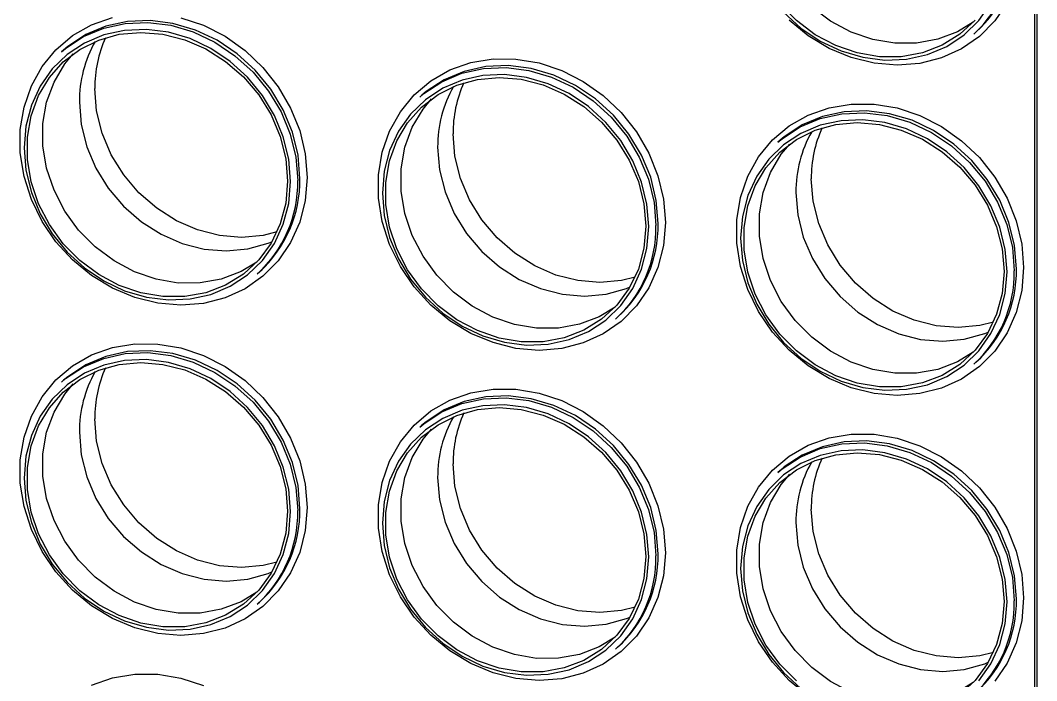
# Model space of a CAD drawing. Header units: inches. Extents: x -9.3 to 11.6, y -19 to 18.
# Drawn here: x 0.673 to 4.322, y -1.593 to 0.778 of the extents above; entities that cross this region are included whole.
import ezdxf

# ---------------------------------------------------------------- set-up
doc = ezdxf.new("R2010")
doc.units = ezdxf.units.IN
doc.header["$MEASUREMENT"] = 0

msp = doc.modelspace()

# ---------------------------------------------------------------- linework, layer by layer
at = {"color": 7, "linetype": 'Continuous', "lineweight": 25}
for p, q in [((4.3148, -2.9263), (4.3148, 2.8297)), ((4.3217, 2.8099), (4.3217, -2.8239)), ((4.0955, 0.7283), (4.1035, 0.7353)), ((0.8283, 0.6711), (0.8203, 0.6641)), ((2.1145, 0.5091), (2.1065, 0.5021)), ((3.4007, 0.3471), (3.3927, 0.34)), ((1.5231, -0.1327), (1.5311, -0.1257)), ((2.8093, -0.2948), (2.8173, -0.2878)), ((4.0955, -0.4568), (4.1035, -0.4498)), ((0.8283, -0.514), (0.8203, -0.521)), ((2.1145, -0.676), (2.1065, -0.683)), ((3.4007, -0.8381), (3.3927, -0.8451)), ((1.5231, -1.3179), (1.5311, -1.3108)), ((2.8093, -1.4799), (2.8173, -1.4729))]:
    msp.add_line(p, q, dxfattribs=at)
at = {"color": 7, "linetype": 'Continuous', "lineweight": 25, "flags": 128}
for points in [[(4.0942, 0.7711), (4.0375, 0.7369), (3.9667, 0.7098), (3.8908, 0.696), (3.8121, 0.6957), (3.7329, 0.7091), (3.6553, 0.7357), (3.5817, 0.7748), (3.5142, 0.8252), (3.4546, 0.8856), (3.4048, 0.954), (3.3661, 1.0287), (3.3397, 1.1074), (3.3263, 1.1879), (3.3263, 1.2679), (3.3397, 1.345), (3.3661, 1.4171), (3.4048, 1.482), (3.4351, 1.5185)], [(4.2157, 0.8409), (4.1714, 0.7758), (4.1163, 0.7201), (4.0521, 0.6753), (3.9802, 0.6426), (3.9026, 0.6227), (3.8213, 0.6162), (3.7384, 0.6233), (3.656, 0.6437), (3.5763, 0.677), (3.5013, 0.7223), (3.433, 0.7785)], [(4.1009, 0.7785), (4.0461, 0.7277), (3.9823, 0.6882), (3.9114, 0.6611), (3.8356, 0.6472), (3.7569, 0.647), (3.6776, 0.6604), (3.6001, 0.687), (3.5265, 0.7261), (3.4589, 0.7765), (3.3994, 0.8368)], [(3.4132, 0.8067), (3.4755, 0.7499), (3.5449, 0.7033), (3.6197, 0.668), (3.6976, 0.6451), (3.7765, 0.6351), (3.8544, 0.6384), (3.9292, 0.6549), (3.9986, 0.684), (4.0609, 0.725), (4.1144, 0.7769), (4.1576, 0.8381)], [(1.7024, 0.214), (1.6957, 0.1314), (1.6759, 0.0527), (1.6433, -0.0201), (1.599, -0.0852), (1.544, -0.1409), (1.4797, -0.1857), (1.4078, -0.2185), (1.3302, -0.2383), (1.2489, -0.2448), (1.166, -0.2377), (1.0836, -0.2173), (1.0039, -0.184), (0.9289, -0.1387), (0.8606, -0.0826), (0.8008, -0.0171), (0.7509, 0.0561), (0.7124, 0.135), (0.6861, 0.2176), (0.6728, 0.3019), (0.6728, 0.3855), (0.6861, 0.4664), (0.7124, 0.5424), (0.7509, 0.6116), (0.8008, 0.6722), (0.8606, 0.7226), (0.9289, 0.7615), (1.0039, 0.7879)], [(0.8203, 0.6641), (0.8352, 0.6766), (0.8999, 0.7192), (0.9721, 0.7495), (1.0497, 0.7666), (1.1307, 0.77), (1.2128, 0.7597), (1.2937, 0.7359), (1.3713, 0.6992), (1.4435, 0.6508), (1.5083, 0.5918), (1.5639, 0.5239), (1.6088, 0.449), (1.6417, 0.3691), (1.6619, 0.2864), (1.6687, 0.2031)], [(1.6766, 0.2101), (1.6698, 0.2934), (1.6497, 0.3761), (1.6167, 0.456), (1.5718, 0.5309), (1.5163, 0.5988), (1.4515, 0.6578), (1.3793, 0.7062), (1.3017, 0.7429), (1.2207, 0.7667), (1.1386, 0.777), (1.0577, 0.7736), (0.9801, 0.7565), (0.9079, 0.7263), (0.8431, 0.6836), (0.8283, 0.6711)], [(1.2489, 0.787), (1.3302, 0.7601), (1.4078, 0.7206), (1.4797, 0.6698), (1.544, 0.6088), (1.599, 0.5392), (1.6433, 0.4629), (1.6759, 0.3819), (1.6957, 0.2982), (1.7024, 0.214)], [(1.6429, 0.1992), (1.6364, 0.2794), (1.617, 0.359), (1.5853, 0.4359), (1.5421, 0.508), (1.4886, 0.5733), (1.4262, 0.63), (1.3568, 0.6767), (1.2821, 0.7119), (1.2042, 0.7348), (1.1252, 0.7448), (1.0473, 0.7415), (0.9726, 0.7251), (0.9031, 0.6959), (0.8408, 0.6549), (0.7873, 0.6031), (0.7441, 0.5419), (0.7123, 0.4729), (0.693, 0.3982), (0.6864, 0.3197), (0.693, 0.2395), (0.7123, 0.1599), (0.7441, 0.083), (0.7873, 0.0109), (0.8408, -0.0544), (0.9031, -0.1111), (0.9726, -0.1578), (1.0473, -0.193), (1.1252, -0.2159), (1.2042, -0.2259), (1.2821, -0.2226), (1.3568, -0.2062), (1.4262, -0.177), (1.4886, -0.136), (1.5421, -0.0842), (1.5853, -0.0229), (1.617, 0.046), (1.6364, 0.1207), (1.6429, 0.1992)], [(1.6324, 0.2005), (1.6256, 0.1217), (1.6057, 0.0468), (1.573, -0.0219), (1.5286, -0.0825), (1.4737, -0.1333), (1.4099, -0.1729), (1.339, -0.1999), (1.2632, -0.2138), (1.1845, -0.214), (1.1053, -0.2006), (1.0277, -0.174), (0.9541, -0.1349), (0.8865, -0.0845), (0.827, -0.0242), (0.7772, 0.0443), (0.7385, 0.119), (0.712, 0.1977), (0.6986, 0.2782), (0.6986, 0.3581), (0.712, 0.4353), (0.7385, 0.5073), (0.7772, 0.5722), (0.827, 0.6282), (0.8865, 0.6735), (0.9541, 0.7069), (1.0277, 0.7274), (1.1053, 0.7345), (1.1845, 0.7279), (1.2632, 0.7079), (1.339, 0.6749), (1.4099, 0.63), (1.4737, 0.5744), (1.5286, 0.5098), (1.573, 0.4379), (1.6057, 0.3609), (1.6256, 0.281), (1.6324, 0.2005)], [(1.5218, -0.0899), (1.4651, -0.1241), (1.3943, -0.1512), (1.3184, -0.1651), (1.2398, -0.1653), (1.1605, -0.1519), (1.0829, -0.1253), (1.0093, -0.0862), (0.9418, -0.0358), (0.8822, 0.0245), (0.8324, 0.093), (0.7937, 0.1677), (0.7673, 0.2464), (0.7539, 0.3269), (0.7539, 0.4069), (0.7673, 0.484), (0.7937, 0.556), (0.8324, 0.621), (0.8627, 0.6575)], [(2.9886, 0.0519), (2.9819, -0.0306), (2.9621, -0.1093), (2.9295, -0.1822), (2.8852, -0.2473), (2.8302, -0.3029), (2.7659, -0.3477), (2.694, -0.3805), (2.6164, -0.4004), (2.5351, -0.4069), (2.4522, -0.3998), (2.3698, -0.3793), (2.2901, -0.346), (2.2151, -0.3007), (2.1468, -0.2446), (2.087, -0.1791), (2.0371, -0.106), (1.9986, -0.0271), (1.9723, 0.0556), (1.959, 0.1398), (1.959, 0.2235), (1.9723, 0.3044), (1.9986, 0.3804), (2.0371, 0.4496), (2.087, 0.5102), (2.1468, 0.5606), (2.2151, 0.5995), (2.2901, 0.6259), (2.3698, 0.6391), (2.4522, 0.6388), (2.5351, 0.625), (2.6164, 0.598), (2.694, 0.5586), (2.7659, 0.5077), (2.8302, 0.4467), (2.8852, 0.3772), (2.9295, 0.3009), (2.9621, 0.2199), (2.9819, 0.1361), (2.9886, 0.0519)], [(2.1065, 0.5021), (2.1214, 0.5145), (2.1861, 0.5572), (2.2583, 0.5875), (2.3359, 0.6046), (2.4169, 0.608), (2.499, 0.5976), (2.5799, 0.5738), (2.6575, 0.5372), (2.7297, 0.4887), (2.7945, 0.4297), (2.8501, 0.3619), (2.895, 0.287), (2.9279, 0.2071), (2.9481, 0.1243), (2.9549, 0.041)], [(2.9628, 0.048), (2.956, 0.1313), (2.9359, 0.2141), (2.9029, 0.294), (2.858, 0.3689), (2.8024, 0.4368), (2.7377, 0.4957), (2.6655, 0.5442), (2.5879, 0.5808), (2.5069, 0.6046), (2.4248, 0.615), (2.3439, 0.6116), (2.2663, 0.5945), (2.1941, 0.5642), (2.1293, 0.5216), (2.1145, 0.5091)], [(2.9291, 0.0372), (2.9226, 0.1173), (2.9032, 0.1969), (2.8714, 0.2738), (2.8282, 0.3459), (2.7748, 0.4112), (2.7124, 0.468), (2.643, 0.5146), (2.5683, 0.5499), (2.4903, 0.5728), (2.4114, 0.5827), (2.3335, 0.5795), (2.2588, 0.563), (2.1893, 0.5339), (2.127, 0.4928), (2.0735, 0.441), (2.0303, 0.3798), (1.9985, 0.3109), (1.9791, 0.2362), (1.9726, 0.1577), (1.9791, 0.0775), (1.9985, -0.0021), (2.0303, -0.079), (2.0735, -0.1511), (2.127, -0.2164), (2.1893, -0.2732), (2.2588, -0.3198), (2.3335, -0.3551), (2.4114, -0.378), (2.4903, -0.3879), (2.5683, -0.3846), (2.643, -0.3682), (2.7124, -0.3391), (2.7748, -0.298), (2.8282, -0.2462), (2.8714, -0.185), (2.9032, -0.1161), (2.9226, -0.0414), (2.9291, 0.0372)], [(2.9186, 0.0385), (2.9118, -0.0403), (2.8918, -0.1152), (2.8592, -0.1839), (2.8147, -0.2446), (2.7599, -0.2954), (2.6961, -0.3349), (2.6252, -0.362), (2.5494, -0.3758), (2.4707, -0.3761), (2.3914, -0.3627), (2.3139, -0.3361), (2.2403, -0.297), (2.1727, -0.2466), (2.1132, -0.1862), (2.0634, -0.1177), (2.0247, -0.0431), (1.9982, 0.0356), (1.9848, 0.1161), (1.9848, 0.1961), (1.9982, 0.2732), (2.0247, 0.3453), (2.0634, 0.4102), (2.1132, 0.4661), (2.1727, 0.5115), (2.2403, 0.5449), (2.3139, 0.5654), (2.3914, 0.5725), (2.4707, 0.5659), (2.5494, 0.5458), (2.6252, 0.5128), (2.6961, 0.4679), (2.7599, 0.4123), (2.8147, 0.3477), (2.8592, 0.2759), (2.8918, 0.1989), (2.9118, 0.119), (2.9186, 0.0385)], [(1.5938, 0.0179), (1.5447, 0.0058), (1.4671, -0.0013), (1.3879, 0.0053), (1.3092, 0.0254), (1.2333, 0.0584), (1.1625, 0.1033), (1.0987, 0.1589), (1.0438, 0.2235), (0.9994, 0.2954), (0.9667, 0.3723), (0.9467, 0.4522), (0.94, 0.5327)], [(0.8848, 0.484), (0.8915, 0.4035), (0.9115, 0.3236), (0.9442, 0.2466), (0.9886, 0.1748), (1.0435, 0.1102), (1.1073, 0.0546), (1.1781, 0.0097), (1.2539, -0.0233), (1.3326, -0.0434), (1.4119, -0.05), (1.4894, -0.0429), (1.563, -0.0224), (1.5757, -0.0173)], [(2.808, -0.2519), (2.7513, -0.2862), (2.6805, -0.3133), (2.6046, -0.3271), (2.5259, -0.3274), (2.4467, -0.314), (2.3691, -0.2874), (2.2955, -0.2483), (2.228, -0.1978), (2.1684, -0.1375), (2.1186, -0.069), (2.0799, 0.0056), (2.0535, 0.0844), (2.0401, 0.1649), (2.0401, 0.2448), (2.0535, 0.3219), (2.0799, 0.394), (2.1186, 0.4589), (2.1489, 0.4955)], [(4.2748, -0.1101), (4.2681, -0.1926), (4.2483, -0.2714), (4.2157, -0.3442), (4.1714, -0.4093), (4.1163, -0.465), (4.0521, -0.5098), (3.9802, -0.5425), (3.9026, -0.5624), (3.8213, -0.5689), (3.7384, -0.5618), (3.656, -0.5414), (3.5763, -0.5081), (3.5013, -0.4628), (3.433, -0.4066), (3.3732, -0.3412), (3.3233, -0.268), (3.2848, -0.1891), (3.2585, -0.1065), (3.2452, -0.0222), (3.2452, 0.0614), (3.2585, 0.1423), (3.2848, 0.2183), (3.3233, 0.2875), (3.3732, 0.3481), (3.433, 0.3985), (3.5013, 0.4374), (3.5763, 0.4638), (3.656, 0.4771), (3.7384, 0.4768), (3.8213, 0.463), (3.9026, 0.436), (3.9802, 0.3965), (4.0521, 0.3457), (4.1163, 0.2847), (4.1714, 0.2151), (4.2157, 0.1389), (4.2483, 0.0578), (4.2681, -0.0259), (4.2748, -0.1101)], [(3.3927, 0.34), (3.4076, 0.3525), (3.4723, 0.3952), (3.5445, 0.4254), (3.6221, 0.4425), (3.7031, 0.4459), (3.7852, 0.4356), (3.8661, 0.4118), (3.9437, 0.3751), (4.0159, 0.3267), (4.0807, 0.2677), (4.1363, 0.1998), (4.1812, 0.1249), (4.2141, 0.045), (4.2343, -0.0377), (4.2411, -0.121)], [(4.249, -0.114), (4.2422, -0.0307), (4.2221, 0.052), (4.1891, 0.1319), (4.1442, 0.2068), (4.0886, 0.2747), (4.0239, 0.3337), (3.9517, 0.3821), (3.8741, 0.4188), (3.7931, 0.4426), (3.711, 0.4529), (3.6301, 0.4495), (3.5525, 0.4324), (3.4803, 0.4022), (3.4155, 0.3595), (3.4007, 0.3471)], [(4.2153, -0.1249), (4.2088, -0.0447), (4.1894, 0.0349), (4.1576, 0.1118), (4.1144, 0.1839), (4.0609, 0.2492), (3.9986, 0.3059), (3.9292, 0.3526), (3.8544, 0.3878), (3.7765, 0.4108), (3.6976, 0.4207), (3.6197, 0.4174), (3.5449, 0.401), (3.4755, 0.3718), (3.4132, 0.3308), (3.3597, 0.279), (3.3165, 0.2178), (3.2847, 0.1489), (3.2653, 0.0741), (3.2588, -0.0044), (3.2653, -0.0845), (3.2847, -0.1642), (3.3165, -0.2411), (3.3597, -0.3131), (3.4132, -0.3785), (3.4755, -0.4352), (3.5449, -0.4818), (3.6197, -0.5171), (3.6976, -0.54), (3.7765, -0.55), (3.8544, -0.5467), (3.9292, -0.5303), (3.9986, -0.5011), (4.0609, -0.4601), (4.1144, -0.4082), (4.1576, -0.347), (4.1894, -0.2781), (4.2088, -0.2034), (4.2153, -0.1249)], [(4.2048, -0.1236), (4.198, -0.2024), (4.178, -0.2772), (4.1454, -0.346), (4.1009, -0.4066), (4.0461, -0.4574), (3.9823, -0.4969), (3.9114, -0.524), (3.8356, -0.5379), (3.7569, -0.5381), (3.6776, -0.5247), (3.6001, -0.4981), (3.5265, -0.459), (3.4589, -0.4086), (3.3994, -0.3483), (3.3496, -0.2798), (3.3109, -0.2051), (3.2844, -0.1264), (3.271, -0.0459), (3.271, 0.0341), (3.2844, 0.1112), (3.3109, 0.1832), (3.3496, 0.2482), (3.3994, 0.3041), (3.4589, 0.3494), (3.5265, 0.3828), (3.6001, 0.4034), (3.6776, 0.4104), (3.7569, 0.4038), (3.8356, 0.3838), (3.9114, 0.3508), (3.9823, 0.3059), (4.0461, 0.2503), (4.1009, 0.1857), (4.1454, 0.1138), (4.178, 0.0368), (4.198, -0.043), (4.2048, -0.1236)], [(2.88, -0.1442), (2.8309, -0.1562), (2.7533, -0.1633), (2.6741, -0.1567), (2.5954, -0.1366), (2.5195, -0.1037), (2.4487, -0.0587), (2.3849, -0.0032), (2.33, 0.0615), (2.2856, 0.1333), (2.2529, 0.2103), (2.2329, 0.2902), (2.2262, 0.3707)], [(4.0942, -0.414), (4.0375, -0.4482), (3.9667, -0.4753), (3.8908, -0.4892), (3.8121, -0.4894), (3.7329, -0.476), (3.6553, -0.4494), (3.5817, -0.4103), (3.5142, -0.3599), (3.4546, -0.2996), (3.4048, -0.2311), (3.3661, -0.1564), (3.3397, -0.0777), (3.3263, 0.0028), (3.3263, 0.0828), (3.3397, 0.1599), (3.3661, 0.2319), (3.4048, 0.2969), (3.4351, 0.3334)], [(2.171, 0.322), (2.1777, 0.2415), (2.1977, 0.1616), (2.2304, 0.0846), (2.2748, 0.0128), (2.3297, -0.0519), (2.3935, -0.1075), (2.4643, -0.1524), (2.5401, -0.1854), (2.6188, -0.2054), (2.6981, -0.212), (2.7756, -0.2049), (2.8492, -0.1844), (2.8619, -0.1793)], [(4.1662, -0.3062), (4.1171, -0.3183), (4.0395, -0.3253), (3.9603, -0.3188), (3.8816, -0.2987), (3.8057, -0.2657), (3.7349, -0.2208), (3.6711, -0.1652), (3.6162, -0.1006), (3.5718, -0.0287), (3.5391, 0.0482), (3.5191, 0.1281), (3.5124, 0.2087)], [(3.4572, 0.1599), (3.4639, 0.0794), (3.4839, -0.0005), (3.5166, -0.0775), (3.561, -0.1493), (3.6159, -0.2139), (3.6797, -0.2695), (3.7505, -0.3144), (3.8263, -0.3474), (3.905, -0.3675), (3.9843, -0.3741), (4.0618, -0.367), (4.1354, -0.3465), (4.1481, -0.3414)], [(1.7024, -0.9711), (1.6957, -1.0537), (1.6759, -1.1324), (1.6433, -1.2052), (1.599, -1.2703), (1.544, -1.326), (1.4797, -1.3708), (1.4078, -1.4036), (1.3302, -1.4234), (1.2489, -1.4299), (1.166, -1.4229), (1.0836, -1.4024), (1.0039, -1.3691), (0.9289, -1.3238), (0.8606, -1.2677), (0.8008, -1.2022), (0.7509, -1.129), (0.7124, -1.0501), (0.6861, -0.9675), (0.6728, -0.8832), (0.6728, -0.7996), (0.6861, -0.7187), (0.7124, -0.6427), (0.7509, -0.5735), (0.8008, -0.5129), (0.8606, -0.4625), (0.9289, -0.4236), (1.0039, -0.3972), (1.0836, -0.384), (1.166, -0.3843), (1.2489, -0.3981), (1.3302, -0.425), (1.4078, -0.4645), (1.4797, -0.5154), (1.544, -0.5763), (1.599, -0.6459), (1.6433, -0.7222), (1.6759, -0.8032), (1.6957, -0.8869), (1.7024, -0.9711)], [(0.8203, -0.521), (0.8352, -0.5085), (0.8999, -0.4659), (0.9721, -0.4356), (1.0497, -0.4185), (1.1307, -0.4151), (1.2128, -0.4254), (1.2937, -0.4493), (1.3713, -0.4859), (1.4435, -0.5344), (1.5083, -0.5933), (1.5639, -0.6612), (1.6088, -0.7361), (1.6417, -0.816), (1.6619, -0.8987), (1.6687, -0.982)], [(1.6766, -0.975), (1.6698, -0.8917), (1.6497, -0.809), (1.6167, -0.7291), (1.5718, -0.6542), (1.5163, -0.5863), (1.4515, -0.5273), (1.3793, -0.4789), (1.3017, -0.4422), (1.2207, -0.4184), (1.1386, -0.4081), (1.0577, -0.4115), (0.9801, -0.4286), (0.9079, -0.4589), (0.8431, -0.5015), (0.8283, -0.514)], [(1.6429, -0.9859), (1.6364, -0.9058), (1.617, -0.8261), (1.5853, -0.7492), (1.5421, -0.6771), (1.4886, -0.6118), (1.4262, -0.5551), (1.3568, -0.5084), (1.2821, -0.4732), (1.2042, -0.4503), (1.1252, -0.4403), (1.0473, -0.4436), (0.9726, -0.46), (0.9031, -0.4892), (0.8408, -0.5302), (0.7873, -0.5821), (0.7441, -0.6433), (0.7123, -0.7122), (0.693, -0.7869), (0.6864, -0.8654), (0.693, -0.9456), (0.7123, -1.0252), (0.7441, -1.1021), (0.7873, -1.1742), (0.8408, -1.2395), (0.9031, -1.2962), (0.9726, -1.3429), (1.0473, -1.3781), (1.1252, -1.401), (1.2042, -1.411), (1.2821, -1.4077), (1.3568, -1.3913), (1.4262, -1.3621), (1.4886, -1.3211), (1.5421, -1.2693), (1.5853, -1.2081), (1.617, -1.1392), (1.6364, -1.0644), (1.6429, -0.9859)], [(1.6324, -0.9846), (1.6256, -1.0634), (1.6057, -1.1383), (1.573, -1.207), (1.5286, -1.2677), (1.4737, -1.3185), (1.4099, -1.358), (1.339, -1.385), (1.2632, -1.3989), (1.1845, -1.3991), (1.1053, -1.3858), (1.0277, -1.3591), (0.9541, -1.3201), (0.8865, -1.2696), (0.827, -1.2093), (0.7772, -1.1408), (0.7385, -1.0661), (0.712, -0.9874), (0.6986, -0.9069), (0.6986, -0.827), (0.712, -0.7499), (0.7385, -0.6778), (0.7772, -0.6129), (0.827, -0.5569), (0.8865, -0.5116), (0.9541, -0.4782), (1.0277, -0.4577), (1.1053, -0.4506), (1.1845, -0.4572), (1.2632, -0.4772), (1.339, -0.5102), (1.4099, -0.5551), (1.4737, -0.6107), (1.5286, -0.6754), (1.573, -0.7472), (1.6057, -0.8242), (1.6256, -0.9041), (1.6324, -0.9846)], [(1.5218, -1.275), (1.4651, -1.3092), (1.3943, -1.3363), (1.3184, -1.3502), (1.2398, -1.3504), (1.1605, -1.337), (1.0829, -1.3104), (1.0093, -1.2713), (0.9418, -1.2209), (0.8822, -1.1606), (0.8324, -1.0921), (0.7937, -1.0174), (0.7673, -0.9387), (0.7539, -0.8582), (0.7539, -0.7782), (0.7673, -0.7011), (0.7937, -0.6291), (0.8324, -0.5641), (0.8627, -0.5276)], [(2.9886, -1.1332), (2.9819, -1.2157), (2.9621, -1.2944), (2.9295, -1.3673), (2.8852, -1.4324), (2.8302, -1.488), (2.7659, -1.5328), (2.694, -1.5656), (2.6164, -1.5855), (2.5351, -1.592), (2.4522, -1.5849), (2.3698, -1.5644), (2.2901, -1.5311), (2.2151, -1.4858), (2.1468, -1.4297), (2.087, -1.3642), (2.0371, -1.2911), (1.9986, -1.2122), (1.9723, -1.1295), (1.959, -1.0453), (1.959, -0.9616), (1.9723, -0.8808), (1.9986, -0.8047), (2.0371, -0.7355), (2.087, -0.6749), (2.1468, -0.6245), (2.2151, -0.5856), (2.2901, -0.5592), (2.3698, -0.546), (2.4522, -0.5463), (2.5351, -0.5601), (2.6164, -0.5871), (2.694, -0.6265), (2.7659, -0.6774), (2.8302, -0.7384), (2.8852, -0.8079), (2.9295, -0.8842), (2.9621, -0.9653), (2.9819, -1.049), (2.9886, -1.1332)], [(2.1065, -0.683), (2.1214, -0.6706), (2.1861, -0.6279), (2.2583, -0.5976), (2.3359, -0.5806), (2.4169, -0.5771), (2.499, -0.5875), (2.5799, -0.6113), (2.6575, -0.6479), (2.7297, -0.6964), (2.7945, -0.7554), (2.8501, -0.8232), (2.895, -0.8981), (2.9279, -0.9781), (2.9481, -1.0608), (2.9549, -1.1441)], [(2.9628, -1.1371), (2.956, -1.0538), (2.9359, -0.971), (2.9029, -0.8911), (2.858, -0.8162), (2.8024, -0.7484), (2.7377, -0.6894), (2.6655, -0.6409), (2.5879, -0.6043), (2.5069, -0.5805), (2.4248, -0.5701), (2.3439, -0.5735), (2.2663, -0.5906), (2.1941, -0.6209), (2.1293, -0.6635), (2.1145, -0.676)], [(2.9291, -1.148), (2.9226, -1.0678), (2.9032, -0.9882), (2.8714, -0.9113), (2.8282, -0.8392), (2.7748, -0.7739), (2.7124, -0.7171), (2.643, -0.6705), (2.5683, -0.6352), (2.4903, -0.6123), (2.4114, -0.6024), (2.3335, -0.6057), (2.2588, -0.6221), (2.1893, -0.6512), (2.127, -0.6923), (2.0735, -0.7441), (2.0303, -0.8053), (1.9985, -0.8742), (1.9791, -0.9489), (1.9726, -1.0275), (1.9791, -1.1076), (1.9985, -1.1872), (2.0303, -1.2641), (2.0735, -1.3362), (2.127, -1.4015), (2.1893, -1.4583), (2.2588, -1.5049), (2.3335, -1.5402), (2.4114, -1.5631), (2.4903, -1.573), (2.5683, -1.5698), (2.643, -1.5533), (2.7124, -1.5242), (2.7748, -1.4831), (2.8282, -1.4313), (2.8714, -1.3701), (2.9032, -1.3012), (2.9226, -1.2265), (2.9291, -1.148)], [(2.9186, -1.1466), (2.9118, -1.2255), (2.8918, -1.3003), (2.8592, -1.369), (2.8147, -1.4297), (2.7599, -1.4805), (2.6961, -1.52), (2.6252, -1.5471), (2.5494, -1.5609), (2.4707, -1.5612), (2.3914, -1.5478), (2.3139, -1.5212), (2.2403, -1.4821), (2.1727, -1.4317), (2.1132, -1.3713), (2.0634, -1.3029), (2.0247, -1.2282), (1.9982, -1.1495), (1.9848, -1.069), (1.9848, -0.989), (1.9982, -0.9119), (2.0247, -0.8398), (2.0634, -0.7749), (2.1132, -0.719), (2.1727, -0.6737), (2.2403, -0.6402), (2.3139, -0.6197), (2.3914, -0.6126), (2.4707, -0.6192), (2.5494, -0.6393), (2.6252, -0.6723), (2.6961, -0.7172), (2.7599, -0.7728), (2.8147, -0.8374), (2.8592, -0.9092), (2.8918, -0.9862), (2.9118, -1.0661), (2.9186, -1.1466)], [(1.5938, -1.1672), (1.5447, -1.1793), (1.4671, -1.1864), (1.3879, -1.1798), (1.3092, -1.1597), (1.2333, -1.1267), (1.1625, -1.0818), (1.0987, -1.0262), (1.0438, -0.9616), (0.9994, -0.8898), (0.9667, -0.8128), (0.9467, -0.7329), (0.94, -0.6524)], [(2.808, -1.437), (2.7513, -1.4713), (2.6805, -1.4984), (2.6046, -1.5122), (2.5259, -1.5125), (2.4467, -1.4991), (2.3691, -1.4725), (2.2955, -1.4334), (2.228, -1.383), (2.1684, -1.3226), (2.1186, -1.2541), (2.0799, -1.1795), (2.0535, -1.1007), (2.0401, -1.0202), (2.0401, -0.9403), (2.0535, -0.8632), (2.0799, -0.7911), (2.1186, -0.7262), (2.1489, -0.6897)], [(0.8848, -0.7011), (0.8915, -0.7816), (0.9115, -0.8615), (0.9442, -0.9385), (0.9886, -1.0103), (1.0435, -1.075), (1.1073, -1.1305), (1.1781, -1.1755), (1.2539, -1.2084), (1.3326, -1.2285), (1.4119, -1.2351), (1.4894, -1.228), (1.563, -1.2075), (1.5757, -1.2024)], [(3.5013, -1.6479), (3.433, -1.5918), (3.3732, -1.5263), (3.3233, -1.4531), (3.2848, -1.3742), (3.2585, -1.2916), (3.2452, -1.2073), (3.2452, -1.1237), (3.2585, -1.0428), (3.2848, -0.9668), (3.3233, -0.8976), (3.3732, -0.837), (3.433, -0.7866), (3.5013, -0.7477), (3.5763, -0.7213), (3.656, -0.708), (3.7384, -0.7083), (3.8213, -0.7222), (3.9026, -0.7491), (3.9802, -0.7886), (4.0521, -0.8394), (4.1163, -0.9004), (4.1714, -0.97), (4.2157, -1.0463), (4.2483, -1.1273), (4.2681, -1.211), (4.2748, -1.2952)], [(4.2153, -1.31), (4.2088, -1.2298), (4.1894, -1.1502), (4.1576, -1.0733), (4.1144, -1.0012), (4.0609, -0.9359), (3.9986, -0.8792), (3.9292, -0.8325), (3.8544, -0.7973), (3.7765, -0.7744), (3.6976, -0.7644), (3.6197, -0.7677), (3.5449, -0.7841), (3.4755, -0.8133), (3.4132, -0.8543), (3.3597, -0.9061), (3.3165, -0.9673), (3.2847, -1.0363), (3.2653, -1.111), (3.2588, -1.1895), (3.2653, -1.2697), (3.2847, -1.3493), (3.3165, -1.4262), (3.3597, -1.4983), (3.4132, -1.5636), (3.4755, -1.6203)], [(3.3927, -0.8451), (3.4076, -0.8326), (3.4723, -0.79), (3.5445, -0.7597), (3.6221, -0.7426), (3.7031, -0.7392), (3.7852, -0.7495), (3.8661, -0.7733), (3.9437, -0.81), (4.0159, -0.8584), (4.0807, -0.9174), (4.1363, -0.9853), (4.1812, -1.0602), (4.2141, -1.1401), (4.2343, -1.2228), (4.2411, -1.3061)], [(4.249, -1.2991), (4.2422, -1.2158), (4.2221, -1.1331), (4.1891, -1.0532), (4.1442, -0.9783), (4.0886, -0.9104), (4.0239, -0.8514), (3.9517, -0.803), (3.8741, -0.7663), (3.7931, -0.7425), (3.711, -0.7322), (3.6301, -0.7356), (3.5525, -0.7527), (3.4803, -0.7829), (3.4155, -0.8256), (3.4007, -0.8381)], [(3.4589, -1.5937), (3.3994, -1.5334), (3.3496, -1.4649), (3.3109, -1.3902), (3.2844, -1.3115), (3.271, -1.231), (3.271, -1.1511), (3.2844, -1.0739), (3.3109, -1.0019), (3.3496, -0.937), (3.3994, -0.881), (3.4589, -0.8357), (3.5265, -0.8023), (3.6001, -0.7818), (3.6776, -0.7747), (3.7569, -0.7813), (3.8356, -0.8013), (3.9114, -0.8343), (3.9823, -0.8792), (4.0461, -0.9348), (4.1009, -0.9995), (4.1454, -1.0713), (4.178, -1.1483), (4.198, -1.2282), (4.2048, -1.3087)], [(2.88, -1.3293), (2.8309, -1.3413), (2.7533, -1.3484), (2.6741, -1.3418), (2.5954, -1.3217), (2.5195, -1.2888), (2.4487, -1.2439), (2.3849, -1.1883), (2.33, -1.1236), (2.2856, -1.0518), (2.2529, -0.9748), (2.2329, -0.8949), (2.2262, -0.8144)], [(2.171, -0.8631), (2.1777, -0.9436), (2.1977, -1.0235), (2.2304, -1.1005), (2.2748, -1.1724), (2.3297, -1.237), (2.3935, -1.2926), (2.4643, -1.3375), (2.5401, -1.3705), (2.6188, -1.3905), (2.6981, -1.3971), (2.7756, -1.3901), (2.8492, -1.3695), (2.8619, -1.3644)], [(4.0942, -1.5991), (4.0375, -1.6333), (3.9667, -1.6604), (3.8908, -1.6743), (3.8121, -1.6745), (3.7329, -1.6611), (3.6553, -1.6345), (3.5817, -1.5954), (3.5142, -1.545), (3.4546, -1.4847), (3.4048, -1.4162), (3.3661, -1.3415), (3.3397, -1.2628), (3.3263, -1.1823), (3.3263, -1.1023), (3.3397, -1.0252), (3.3661, -0.9532), (3.4048, -0.8882), (3.4351, -0.8517)], [(4.1662, -1.4913), (4.1171, -1.5034), (4.0395, -1.5105), (3.9603, -1.5039), (3.8816, -1.4838), (3.8057, -1.4508), (3.7349, -1.4059), (3.6711, -1.3503), (3.6162, -1.2857), (3.5718, -1.2138), (3.5391, -1.1369), (3.5191, -1.057), (3.5124, -0.9765)], [(3.4572, -1.0252), (3.4639, -1.1057), (3.4839, -1.1856), (3.5166, -1.2626), (3.561, -1.3344), (3.6159, -1.399), (3.6797, -1.4546), (3.7505, -1.4995), (3.8263, -1.5325), (3.905, -1.5526), (3.9843, -1.5592), (4.0618, -1.5521), (4.1354, -1.5316), (4.1481, -1.5265)], [(4.2048, -1.3087), (4.198, -1.3875), (4.178, -1.4624), (4.1454, -1.5311), (4.1009, -1.5917), (4.0461, -1.6426)], [(4.1144, -1.5934), (4.1576, -1.5322), (4.1894, -1.4632), (4.2088, -1.3885), (4.2153, -1.31)], [(4.2748, -1.2952), (4.2681, -1.3778), (4.2483, -1.4565), (4.2157, -1.5293), (4.1714, -1.5944)], [(0.9289, -1.6087), (1.0039, -1.5823), (1.0836, -1.5691), (1.166, -1.5694), (1.2489, -1.5832), (1.3302, -1.6102)]]:
    msp.add_lwpolyline(points, dxfattribs=at)
at = {"color": 7, "linetype": 'Continuous', "lineweight": 25}
for centre, radius, start, end in [((3.7998, 1.0559), 0.4414, 312.0706, 1.065), ((3.8056, 1.0638), 0.4434, 312.1937, 0.942), ((1.3185, 0.4874), 0.4337, 150.3735, 180.4495), ((1.378, 0.5356), 0.438, 155.7641, 180.3735), ((2.6642, 0.3736), 0.438, 155.7641, 180.3735), ((2.6047, 0.3254), 0.4337, 150.3735, 180.4495), ((3.8909, 0.1633), 0.4337, 150.3735, 180.4495), ((3.9504, 0.2115), 0.438, 155.7641, 180.3735), ((1.2274, 0.1949), 0.4414, 312.0706, 1.065), ((1.2332, 0.2028), 0.4434, 312.1937, 0.942), ((2.5136, 0.0328), 0.4414, 312.0706, 1.065), ((2.5194, 0.0408), 0.4434, 312.1937, 0.942), ((3.7998, -0.1292), 0.4414, 312.0706, 1.065), ((3.8056, -0.1213), 0.4434, 312.1937, 0.942), ((1.378, -0.6495), 0.438, 155.7641, 180.3735), ((1.3185, -0.6977), 0.4337, 150.3735, 180.4495), ((2.6047, -0.8597), 0.4337, 150.3735, 180.4495), ((2.6642, -0.8116), 0.438, 155.7641, 180.3735), ((3.9504, -0.9736), 0.438, 155.7641, 180.3735), ((3.8909, -1.0218), 0.4337, 150.3735, 180.4495), ((1.2274, -0.9902), 0.4414, 312.0706, 1.065), ((1.2332, -0.9823), 0.4434, 312.1937, 0.942), ((2.5136, -1.1523), 0.4414, 312.0706, 1.065), ((2.5194, -1.1444), 0.4434, 312.1937, 0.942), ((3.7998, -1.3143), 0.4414, 312.0706, 1.065), ((3.8056, -1.3064), 0.4434, 312.1937, 0.942)]:
    msp.add_arc(centre, radius, start, end, dxfattribs=at)

doc.saveas('drawing.dxf')
